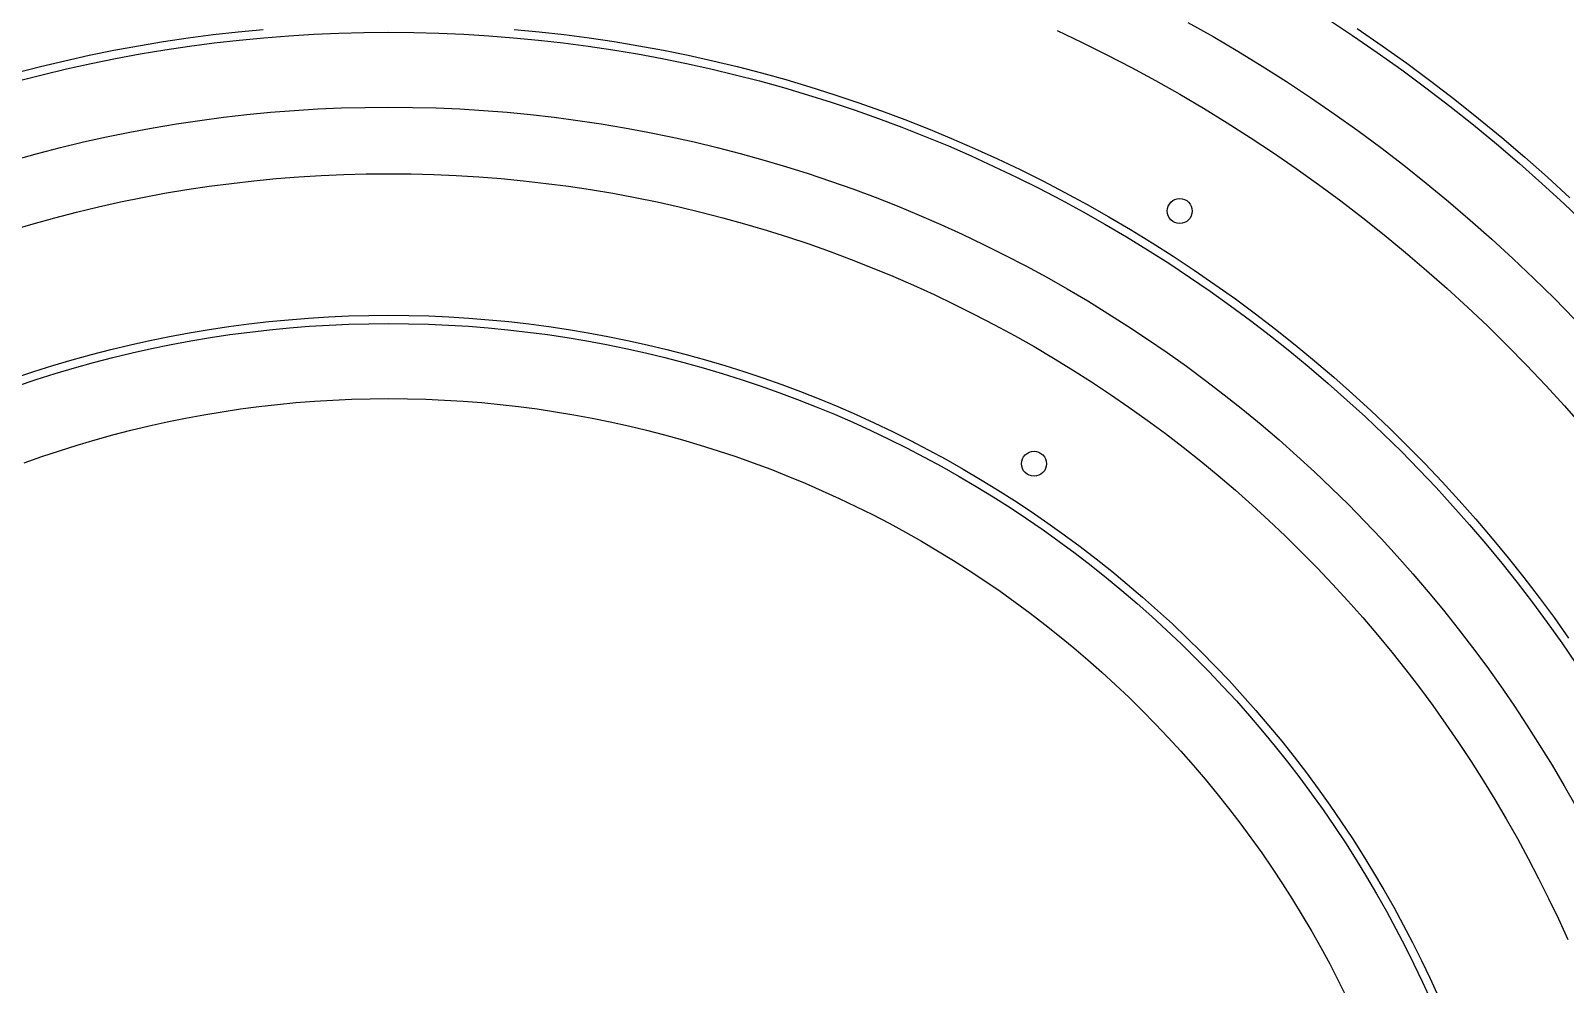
# Model space of a CAD drawing. Header units: metres. Extents: x 9 to 1211, y 9 to 2781.
# Drawn here: x 873 to 1057.3, y 1151.6 to 1266.2 of the extents above; entities that cross this region are included whole.
import ezdxf

# ---------------------------------------------------------------- set-up
doc = ezdxf.new("R2010")
doc.units = ezdxf.units.M
for name, color, linetype in [('ACIKLIK', 5, 'Continuous'), ('ASKI_DELIK', 6, 'Continuous'), ('CAM_SABLON', 4, 'Continuous'), ('DIS_KENAR_V91_Z3', 1, 'Continuous'), ('LAMBA_T4_Z4', 3, 'Continuous')]:
    doc.layers.add(name, color=color, linetype=linetype)

msp = doc.modelspace()

# ---------------------------------------------------------------- linework, layer by layer
at = {"layer": 'ACIKLIK'}
for points in [[(1011.99, 1267.17), (1015, 1265.47), (1017.98, 1263.72), (1020.92, 1261.91), (1023.84, 1260.06), (1026.72, 1258.15), (1029.57, 1256.19), (1032.38, 1254.18), (1035.16, 1252.13), (1037.9, 1250.03), (1040.6, 1247.87), (1043.27, 1245.68), (1045.9, 1243.43), (1048.49, 1241.14), (1051.03, 1238.81), (1053.54, 1236.43), (1056.01, 1234.01), (1058.43, 1231.54)], [(871.07, 1250.68), (873.81, 1251.44), (876.57, 1252.16), (879.33, 1252.82), (882.11, 1253.44), (884.9, 1254), (887.7, 1254.52), (890.5, 1254.99), (893.31, 1255.41), (896.14, 1255.78), (898.96, 1256.11), (901.79, 1256.38), (904.63, 1256.6), (907.47, 1256.78), (910.31, 1256.9), (913.16, 1256.97), (916, 1257), (918.84, 1256.97), (921.69, 1256.9), (924.53, 1256.78), (927.37, 1256.6), (930.21, 1256.38), (933.04, 1256.11), (935.86, 1255.78), (938.69, 1255.41), (941.5, 1254.99), (944.3, 1254.52), (947.1, 1254), (949.89, 1253.44), (952.67, 1252.82), (955.43, 1252.16), (958.19, 1251.44), (960.93, 1250.68), (963.66, 1249.88), (966.37, 1249.02), (969.07, 1248.12), (971.75, 1247.17), (974.41, 1246.17), (977.06, 1245.13), (979.69, 1244.04), (982.3, 1242.91), (984.89, 1241.73), (987.45, 1240.5), (990, 1239.23), (992.52, 1237.92), (995.02, 1236.56), (997.5, 1235.16), (999.95, 1233.72), (1002.38, 1232.23), (1004.78, 1230.7), (1007.15, 1229.13), (1009.49, 1227.52), (1011.81, 1225.87), (1014.1, 1224.18), (1016.35, 1222.44), (1018.58, 1220.67), (1020.77, 1218.86), (1022.94, 1217.02), (1025.07, 1215.13), (1027.17, 1213.21), (1029.23, 1211.25), (1031.26, 1209.26), (1033.25, 1207.23), (1035.21, 1205.17), (1037.13, 1203.07), (1039.02, 1200.94), (1040.86, 1198.77), (1042.67, 1196.58), (1044.44, 1194.35), (1046.18, 1192.1), (1047.87, 1189.81), (1049.52, 1187.49), (1051.13, 1185.15), (1052.7, 1182.78), (1054.23, 1180.38), (1055.72, 1177.95), (1057.16, 1175.5), (1058.56, 1173.02)], [(872.22, 1214.28), (874.33, 1215.03), (876.45, 1215.73), (878.58, 1216.41), (880.72, 1217.04), (882.87, 1217.64), (885.03, 1218.2), (887.21, 1218.72), (889.39, 1219.2), (891.58, 1219.65), (893.77, 1220.05), (895.98, 1220.42), (898.19, 1220.75), (900.4, 1221.04), (902.62, 1221.3), (904.84, 1221.51), (907.07, 1221.69), (909.3, 1221.82), (911.53, 1221.92), (913.77, 1221.98), (916, 1222), (918.23, 1221.98), (920.47, 1221.92), (922.7, 1221.82), (924.93, 1221.69), (927.16, 1221.51), (929.38, 1221.3), (931.6, 1221.04), (933.81, 1220.75), (936.02, 1220.42), (938.23, 1220.05), (940.42, 1219.65), (942.61, 1219.2), (944.79, 1218.72), (946.97, 1218.2), (949.13, 1217.64), (951.28, 1217.04), (953.42, 1216.41), (955.55, 1215.73), (957.67, 1215.03), (959.78, 1214.28), (961.87, 1213.5), (963.95, 1212.68), (966.01, 1211.82), (968.06, 1210.93), (970.09, 1210.01), (972.11, 1209.04), (974.11, 1208.05), (976.09, 1207.02), (978.06, 1205.95), (980, 1204.85), (981.92, 1203.72), (983.83, 1202.55), (985.71, 1201.35), (987.58, 1200.12), (989.42, 1198.85), (991.24, 1197.55), (993.03, 1196.22), (994.8, 1194.86), (996.55, 1193.47), (998.28, 1192.05), (999.97, 1190.6), (1001.65, 1189.12), (1003.3, 1187.61), (1004.92, 1186.07), (1006.51, 1184.51), (1008.07, 1182.92), (1009.61, 1181.3), (1011.12, 1179.65), (1012.6, 1177.97), (1014.05, 1176.28), (1015.47, 1174.55), (1016.86, 1172.8), (1018.22, 1171.03), (1019.55, 1169.24), (1020.85, 1167.42), (1022.12, 1165.58), (1023.35, 1163.71), (1024.55, 1161.83), (1025.72, 1159.92), (1026.85, 1158), (1027.95, 1156.06), (1029.02, 1154.09), (1030.05, 1152.11), (1031.04, 1150.11)]]:
    msp.add_lwpolyline(points, dxfattribs=at)
at = {"layer": 'ASKI_DELIK'}
for centre in [(1011, 1244.52), (993.5, 1214.17)]:
    msp.add_circle(centre, 1.5, dxfattribs=at)
at = {"layer": 'CAM_SABLON'}
for points in [[(1028.74, 1267.6), (1031.75, 1265.61), (1034.73, 1263.56), (1037.67, 1261.47), (1040.58, 1259.32), (1043.44, 1257.12), (1046.27, 1254.87), (1049.06, 1252.57), (1051.8, 1250.22), (1054.51, 1247.83), (1057.17, 1245.39), (1059.79, 1242.9)], [(871.48, 1260.14), (874.39, 1260.89), (877.31, 1261.59), (880.24, 1262.24), (883.18, 1262.84), (886.13, 1263.39), (889.09, 1263.88), (892.06, 1264.33), (895.04, 1264.72), (898.02, 1265.06), (901.01, 1265.34), (904, 1265.58), (907, 1265.76), (910, 1265.89), (913, 1265.97), (916, 1266), (919, 1265.97), (922, 1265.89), (925, 1265.76), (928, 1265.58), (930.99, 1265.34), (933.98, 1265.06), (936.96, 1264.72), (939.94, 1264.33), (942.91, 1263.88), (945.87, 1263.39), (948.82, 1262.84), (951.76, 1262.24), (954.69, 1261.59), (957.61, 1260.89), (960.52, 1260.14), (963.41, 1259.34), (966.29, 1258.48), (969.15, 1257.58), (972, 1256.63), (974.83, 1255.63), (977.64, 1254.58), (980.43, 1253.47), (983.21, 1252.33), (985.96, 1251.13), (988.69, 1249.88), (991.4, 1248.59), (994.09, 1247.25), (996.75, 1245.87), (999.39, 1244.43), (1002, 1242.96), (1004.59, 1241.43), (1007.15, 1239.86), (1009.68, 1238.25), (1012.18, 1236.59), (1014.65, 1234.89), (1017.1, 1233.15), (1019.51, 1231.36), (1021.89, 1229.54), (1024.24, 1227.67), (1026.56, 1225.76), (1028.84, 1223.81), (1031.09, 1221.82), (1033.3, 1219.79), (1035.48, 1217.73), (1037.62, 1215.62), (1039.73, 1213.48), (1041.79, 1211.3), (1043.82, 1209.09), (1045.81, 1206.84), (1047.76, 1204.56), (1049.67, 1202.24), (1051.54, 1199.89), (1053.36, 1197.51), (1055.15, 1195.1), (1056.89, 1192.65), (1058.59, 1190.18)], [(871.4, 1223.54), (873.66, 1224.29), (875.95, 1225.01), (878.24, 1225.69), (880.54, 1226.33), (882.86, 1226.93), (885.18, 1227.49), (887.52, 1228.01), (889.86, 1228.48), (892.21, 1228.92), (894.57, 1229.31), (896.93, 1229.67), (899.3, 1229.98), (901.68, 1230.25), (904.06, 1230.48), (906.44, 1230.67), (908.83, 1230.81), (911.22, 1230.92), (913.61, 1230.98), (916, 1231), (918.39, 1230.98), (920.78, 1230.92), (923.17, 1230.81), (925.56, 1230.67), (927.94, 1230.48), (930.32, 1230.25), (932.7, 1229.98), (935.07, 1229.67), (937.43, 1229.31), (939.79, 1228.92), (942.14, 1228.48), (944.48, 1228.01), (946.82, 1227.49), (949.14, 1226.93), (951.46, 1226.33), (953.76, 1225.69), (956.05, 1225.01), (958.34, 1224.29), (960.6, 1223.54), (962.86, 1222.74), (965.1, 1221.9), (967.32, 1221.02), (969.53, 1220.11), (971.72, 1219.16), (973.9, 1218.16), (976.06, 1217.13), (978.2, 1216.07), (980.32, 1214.96), (982.42, 1213.82), (984.5, 1212.64), (986.56, 1211.43), (988.6, 1210.18), (990.62, 1208.9), (992.61, 1207.58), (994.58, 1206.22), (996.53, 1204.83), (998.45, 1203.41), (1000.35, 1201.96), (1002.22, 1200.47), (1004.06, 1198.95), (1005.88, 1197.39), (1007.67, 1195.81), (1009.43, 1194.19), (1011.17, 1192.55), (1012.87, 1190.87), (1014.55, 1189.17), (1016.19, 1187.43), (1017.81, 1185.67), (1019.39, 1183.88), (1020.95, 1182.06), (1022.47, 1180.22), (1023.96, 1178.35), (1025.41, 1176.45), (1026.83, 1174.53), (1028.22, 1172.58), (1029.58, 1170.61), (1030.9, 1168.62), (1032.18, 1166.6), (1033.43, 1164.56), (1034.64, 1162.5), (1035.82, 1160.42), (1036.96, 1158.32), (1038.07, 1156.2), (1039.13, 1154.06), (1040.16, 1151.9), (1041.16, 1149.72)]]:
    msp.add_lwpolyline(points, dxfattribs=at)
at = {"layer": 'DIS_KENAR_V91_Z3'}
for points in [[(996.3, 1266.2), (999.29, 1264.77), (1002.26, 1263.29), (1005.2, 1261.76), (1008.11, 1260.18), (1011, 1258.54), (1013.86, 1256.86), (1016.68, 1255.13), (1019.48, 1253.35), (1022.25, 1251.52), (1024.98, 1249.64), (1027.68, 1247.71), (1030.34, 1245.74), (1032.98, 1243.72), (1035.57, 1241.66), (1038.13, 1239.55), (1040.65, 1237.39), (1043.13, 1235.2), (1045.58, 1232.96), (1047.99, 1230.67), (1050.35, 1228.35), (1052.67, 1225.99), (1054.96, 1223.58), (1057.2, 1221.13), (1059.39, 1218.65)], [(870.68, 1242.23), (873.28, 1243), (875.88, 1243.72), (878.5, 1244.4), (881.13, 1245.03), (883.77, 1245.61), (886.42, 1246.15), (889.08, 1246.65), (891.75, 1247.09), (894.43, 1247.49), (897.11, 1247.84), (899.8, 1248.15), (902.49, 1248.41), (905.19, 1248.62), (907.89, 1248.79), (910.59, 1248.91), (913.29, 1248.98), (916, 1249), (918.71, 1248.98), (921.41, 1248.91), (924.11, 1248.79), (926.81, 1248.62), (929.51, 1248.41), (932.2, 1248.15), (934.89, 1247.84), (937.57, 1247.49), (940.25, 1247.09), (942.92, 1246.65), (945.58, 1246.15), (948.23, 1245.61), (950.87, 1245.03), (953.5, 1244.4), (956.12, 1243.72), (958.72, 1243), (961.32, 1242.23), (963.9, 1241.41), (966.46, 1240.56), (969.01, 1239.65), (971.55, 1238.7), (974.06, 1237.71), (976.56, 1236.68), (979.04, 1235.6), (981.51, 1234.48), (983.95, 1233.31), (986.37, 1232.11), (988.77, 1230.86), (991.15, 1229.57), (993.5, 1228.23), (995.83, 1226.86), (998.14, 1225.45), (1000.42, 1223.99), (1002.67, 1222.5), (1004.9, 1220.97), (1007.11, 1219.4), (1009.28, 1217.79), (1011.43, 1216.14), (1013.54, 1214.46), (1015.63, 1212.74), (1017.69, 1210.98), (1019.72, 1209.19), (1021.71, 1207.36), (1023.67, 1205.5), (1025.6, 1203.6), (1027.5, 1201.67), (1029.36, 1199.71), (1031.19, 1197.72), (1032.98, 1195.69), (1034.74, 1193.63), (1036.46, 1191.54), (1038.14, 1189.43), (1039.79, 1187.28), (1041.4, 1185.11), (1042.97, 1182.9), (1044.5, 1180.67), (1045.99, 1178.42), (1047.45, 1176.14), (1048.86, 1173.83), (1050.23, 1171.5), (1051.57, 1169.15), (1052.86, 1166.77), (1054.11, 1164.37), (1055.31, 1161.95), (1056.48, 1159.51), (1057.6, 1157.04)]]:
    msp.add_lwpolyline(points, dxfattribs=at)
at = {"layer": 'LAMBA_T4_Z4'}
for points in [[(871.22, 1261.1), (874.15, 1261.86), (877.08, 1262.57), (880.03, 1263.22), (882.99, 1263.82), (885.96, 1264.37), (888.94, 1264.87), (891.92, 1265.32), (894.92, 1265.71), (897.92, 1266.05), (900.92, 1266.34)], [(931.08, 1266.34), (934.08, 1266.05), (937.08, 1265.71), (940.08, 1265.32), (943.06, 1264.87), (946.04, 1264.37), (949.01, 1263.82), (951.97, 1263.22), (954.92, 1262.57), (957.85, 1261.86), (960.78, 1261.1), (963.69, 1260.3), (966.58, 1259.44), (969.46, 1258.53), (972.32, 1257.57), (975.17, 1256.57), (978, 1255.51), (980.81, 1254.4), (983.6, 1253.25), (986.37, 1252.04), (989.11, 1250.79), (991.84, 1249.49), (994.54, 1248.14), (997.22, 1246.75), (999.87, 1245.31), (1002.5, 1243.82), (1005.1, 1242.29), (1007.68, 1240.71), (1010.22, 1239.09), (1012.74, 1237.42), (1015.23, 1235.71), (1017.69, 1233.96), (1020.11, 1232.16), (1022.51, 1230.33), (1024.87, 1228.45), (1027.2, 1226.53), (1029.5, 1224.56), (1031.76, 1222.56), (1033.99, 1220.52), (1036.18, 1218.45), (1038.33, 1216.33), (1040.45, 1214.18), (1042.52, 1211.99), (1044.56, 1209.76), (1046.56, 1207.5), (1048.53, 1205.2), (1050.45, 1202.87), (1052.33, 1200.51), (1054.16, 1198.11), (1055.96, 1195.69), (1057.71, 1193.23)], [(1032.31, 1266.44), (1035.3, 1264.38), (1038.26, 1262.28), (1041.18, 1260.12), (1044.06, 1257.91), (1046.9, 1255.65), (1049.7, 1253.34), (1052.46, 1250.98), (1055.18, 1248.57), (1057.86, 1246.12)], [(871.07, 1224.48), (873.36, 1225.25), (875.65, 1225.97), (877.96, 1226.65), (880.28, 1227.3), (882.61, 1227.9), (884.96, 1228.46), (887.31, 1228.98), (889.67, 1229.46), (892.04, 1229.9), (894.41, 1230.3), (896.79, 1230.66), (899.18, 1230.97), (901.58, 1231.24), (903.97, 1231.47), (906.37, 1231.66), (908.78, 1231.81), (911.18, 1231.92), (913.59, 1231.98), (916, 1232), (918.41, 1231.98), (920.82, 1231.92), (923.22, 1231.81), (925.63, 1231.66), (928.03, 1231.47), (930.42, 1231.24), (932.82, 1230.97), (935.21, 1230.66), (937.59, 1230.3), (939.96, 1229.9), (942.33, 1229.46), (944.69, 1228.98), (947.04, 1228.46), (949.39, 1227.9), (951.72, 1227.3), (954.04, 1226.65), (956.35, 1225.97), (958.64, 1225.25), (960.93, 1224.48), (963.2, 1223.68), (965.45, 1222.83), (967.7, 1221.95), (969.92, 1221.03), (972.13, 1220.07), (974.32, 1219.07), (976.49, 1218.03), (978.65, 1216.96), (980.79, 1215.85), (982.9, 1214.7), (985, 1213.51), (987.07, 1212.29), (989.13, 1211.03), (991.16, 1209.74), (993.17, 1208.41), (995.15, 1207.04), (997.11, 1205.64), (999.05, 1204.21), (1000.96, 1202.74), (1002.85, 1201.25), (1004.7, 1199.71), (1006.54, 1198.15), (1008.34, 1196.55), (1010.12, 1194.93), (1011.86, 1193.27), (1013.58, 1191.58), (1015.27, 1189.86), (1016.93, 1188.12), (1018.55, 1186.34), (1020.15, 1184.54), (1021.71, 1182.7), (1023.25, 1180.85), (1024.74, 1178.96), (1026.21, 1177.05), (1027.64, 1175.11), (1029.04, 1173.15), (1030.41, 1171.17), (1031.74, 1169.16), (1033.03, 1167.13), (1034.29, 1165.07), (1035.51, 1163), (1036.7, 1160.9), (1037.85, 1158.79), (1038.96, 1156.65), (1040.03, 1154.49), (1041.07, 1152.32), (1042.07, 1150.13)]]:
    msp.add_lwpolyline(points, dxfattribs=at)

doc.saveas('drawing.dxf')
